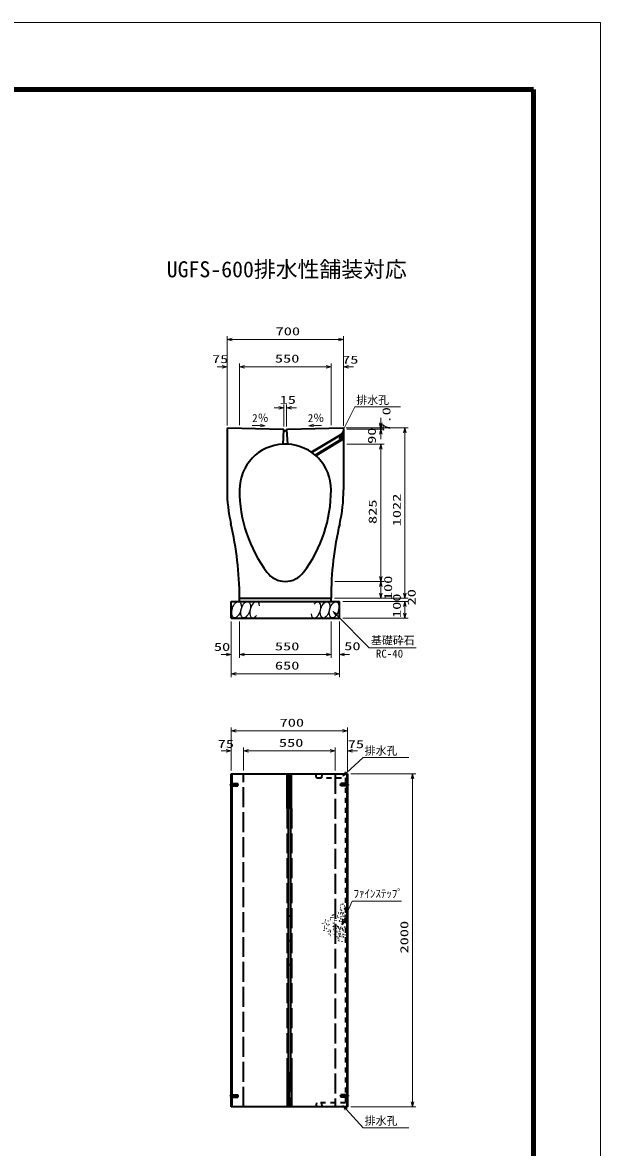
# Model space of a CAD drawing. Units: millimetres on the paper. Extents: x 0 to 841, y 0 to 594.
# Drawn here: x 667.4 to 841, y 256 to 594 of the extents above; entities that cross this region are included whole.
import ezdxf
from ezdxf.enums import TextEntityAlignment as Align

# ---------------------------------------------------------------- set-up
doc = ezdxf.new("R2010")
doc.units = ezdxf.units.MM
for name, pattern in [('DASHED', [7.5, 6, -1.5]), ('USER1', [18.5, 12, -1.5, 3.5, -1.5]), ('USER2', [3, 1.5, -1.5])]:
    doc.linetypes.add(name, pattern=pattern)
for name, color, linetype, lineweight in [('D-BMK（構造物基準線）', 2, 'USER1', 18), ('D-STR-DIM（寸法）', 7, 'Continuous', 13), ('D-STR-HTXT(基礎砕石-旗)', 7, 'Continuous', 13), ('D-STR-HTXT（WS-旗）', 7, 'Continuous', 13), ('D-STR-HTXT（旗上げ）', 7, 'Continuous', 13), ('D-STR-STRF(グリ)', 7, 'Continuous', 25), ('D-STR（構造物WS）', 1, 'Continuous', 35), ('D-STR（構造物）', 1, 'Continuous', 35), ('D-TTL-LINE（区切線）', 7, 'Continuous', 18), ('D-TTL（外枠）', 2, 'Continuous', 140)]:
    doc.layers.add(name, color=color, linetype=linetype, lineweight=lineweight)
doc.layers.add('D-STR-TXT(文字)', color=7, linetype='Continuous')
doc.styles.add('ＭＳ ゴシック', font='')
doc.styles.get('ＭＳ ゴシック').set_extended_font_data('MS Gothic')

# ---------------------------------------------------------------- blocks, each defined once
blk = doc.blocks.new('_Open30')
at = {"color": 7, "linetype": 'Continuous', "lineweight": 13}
for p, q in [((-1, 0.2679), (0, 0)), ((0, 0), (-1, -0.2679)), ((0, 0), (-1, 0))]:
    blk.add_line(p, q, dxfattribs=at)

msp = doc.modelspace()

# ---------------------------------------------------------------- linework, layer by layer
at = {"layer": 'D-BMK（構造物基準線）'}
for p, q in [((729.556, 364.982), (732.405, 364.982)), ((765.48, 364.982), (762.63, 364.982)), ((729.556, 271.482), (732.405, 271.482)), ((765.48, 271.482), (762.63, 271.482))]:
    msp.add_line(p, q, dxfattribs=at)
at = {"layer": 'D-STR-DIM（寸法）'}
for p, q in [((728.819, 491.564), (728.819, 499.772)), ((730.319, 498.772), (762.319, 498.772)), ((763.819, 491.564), (763.819, 499.772)), ((727.319, 490.564), (725.819, 490.564)), ((728.819, 472.932), (728.819, 491.564)), ((732.569, 473.107), (732.569, 491.564)), ((732.569, 473.017), (732.569, 491.564)), ((734.069, 490.564), (735.569, 490.564)), ((734.069, 490.564), (758.569, 490.564)), ((758.569, 490.564), (757.069, 490.564)), ((760.069, 473.107), (760.069, 491.564)), ((760.069, 473.027), (760.069, 491.564)), ((763.819, 472.844), (763.819, 491.564)), ((765.319, 490.564), (766.819, 490.564)), ((744.426, 478.183), (742.926, 478.183)), ((745.926, 472.59), (745.926, 479.183)), ((746.717, 472.574), (746.717, 479.183)), ((748.217, 478.183), (749.717, 478.183)), ((775.011, 473.677), (775.011, 475.177)), ((775.011, 473.344), (775.011, 474.844)), ((736.373, 472.944), (738.735, 472.897)), ((757.225, 472.926), (754.863, 472.879)), ((764.569, 472.177), (776.011, 472.177)), ((764.819, 471.844), (776.011, 471.844)), ((764.819, 471.844), (776.011, 471.844)), ((765.569, 472.177), (783.272, 472.177)), ((775.011, 470.344), (775.011, 468.844)), ((782.272, 422.576), (782.272, 470.677)), ((764.819, 467.327), (776.011, 467.327)), ((764.819, 467.327), (776.011, 467.327)), ((775.011, 427.577), (775.011, 465.827)), ((775.011, 465.827), (775.011, 464.327)), ((761.206, 426.077), (776.011, 426.077)), ((761.206, 426.077), (776.011, 426.077)), ((775.011, 422.576), (775.011, 424.577)), ((782.272, 422.576), (782.272, 424.076)), ((761.069, 421.076), (783.272, 421.076)), ((761.069, 421.076), (776.011, 421.076)), ((761.069, 421.076), (783.272, 421.076)), ((763.569, 420.076), (783.272, 420.076)), ((763.569, 420.076), (783.272, 420.076)), ((782.272, 416.576), (782.272, 418.576)), ((782.272, 418.576), (782.272, 417.076)), ((730.069, 414.076), (730.069, 403.109)), ((732.569, 414.076), (732.569, 403.109)), ((732.569, 414.076), (732.569, 403.109)), ((760.069, 414.076), (760.069, 403.109)), ((760.069, 414.076), (760.069, 403.109)), ((762.569, 414.076), (762.569, 403.109)), ((763.569, 415.076), (783.272, 415.076)), ((728.569, 404.109), (727.069, 404.109)), ((730.069, 403.109), (730.069, 397.336)), ((734.069, 404.109), (735.569, 404.109)), ((734.069, 404.109), (758.569, 404.109)), ((758.569, 404.109), (757.069, 404.109)), ((762.569, 403.109), (762.569, 397.336)), ((764.069, 404.109), (765.569, 404.109)), ((731.569, 398.336), (761.069, 398.336)), ((730.018, 376.129), (730.018, 382.179)), ((765.018, 376.129), (765.018, 382.179)), ((731.518, 381.179), (763.518, 381.179)), ((730.018, 369.232), (730.018, 376.129)), ((733.768, 369.232), (733.768, 376.129)), ((733.768, 369.232), (733.768, 376.129)), ((761.268, 369.232), (761.268, 376.129)), ((761.268, 369.232), (761.268, 376.129)), ((765.018, 369.202), (765.018, 376.129)), ((728.518, 375.129), (727.018, 375.129)), ((735.268, 375.129), (736.768, 375.129)), ((735.268, 375.129), (759.768, 375.129)), ((759.768, 375.129), (758.268, 375.129)), ((766.518, 375.129), (768.018, 375.129)), ((766.018, 368.232), (785.522, 368.232)), ((784.522, 269.732), (784.522, 366.732)), ((766.018, 268.232), (785.522, 268.232))]:
    msp.add_line(p, q, dxfattribs=at)
at = {"layer": 'D-STR-HTXT(基礎砕石-旗)'}
msp.add_lwpolyline([(785.613, 406.103), (771.509, 406.103), (761.786, 415.92)], dxfattribs=at)
at = {"layer": 'D-STR-HTXT（WS-旗）'}
for points in [[(780.946, 478.487), (767.157, 478.487), (763.117, 470.276)], [(783.472, 373.129), (769.684, 373.129), (764.726, 368.54)], [(783.472, 261.934), (769.684, 261.934), (764.636, 267.466)]]:
    msp.add_lwpolyline(points, dxfattribs=at)
at = {"layer": 'D-STR-HTXT（旗上げ）'}
msp.add_lwpolyline([(781.191, 330.02), (766.361, 330.02), (763.861, 324.27)], dxfattribs=at)
at = {"layer": 'D-STR-STRF(グリ)'}
for centre, major_axis in [((731.664, 417.6), (0.79, 2.421)), ((734.385, 417.6), (0.79, 2.421)), ((758.273, 417.519), (-0.771, -2.427)), ((760.994, 417.54), (-0.771, -2.427))]:
    msp.add_ellipse(centre, major_axis=major_axis, ratio=0.5139, dxfattribs=at)
for centre, major_axis in [((737.126, 417.6), (0.79, 2.421)), ((755.532, 417.497), (-0.771, -2.427))]:
    msp.add_ellipse(centre, major_axis=major_axis, ratio=0.5139, start_param=5.3575563, end_param=10.3750652, dxfattribs=at)
at = {"layer": 'D-STR（構造物WS）'}
for p, q in [((754.088, 464.921), (763.661, 470.665)), ((754.224, 464.827), (763.244, 470.239)), ((763.744, 470.582), (763.244, 470.282)), ((763.244, 470.282), (763.244, 469.082)), ((763.744, 470.582), (763.496, 470.829)), ((763.744, 470.582), (763.744, 468.782)), ((763.744, 469.082), (755.281, 464.004)), ((763.744, 468.79), (755.479, 463.831)), ((763.244, 469.082), (763.744, 469.082)), ((763.744, 468.782), (763.441, 468.607))]:
    msp.add_line(p, q, dxfattribs=at)
at = {"layer": 'D-STR（構造物WS）', "linetype": 'USER2'}
for p, q in [((755.669, 367.032), (755.511, 368.232)), ((755.669, 367.032), (764.443, 367.032)), ((757.271, 367.032), (757.418, 368.232)), ((764.443, 367.032), (764.443, 269.432)), ((755.669, 269.432), (755.511, 268.232)), ((764.443, 269.432), (755.669, 269.432)), ((757.418, 268.232), (757.271, 269.432))]:
    msp.add_line(p, q, dxfattribs=at)
at = {"layer": 'D-STR（構造物）'}
for p, q in [((728.819, 471.932), (729.069, 472.177)), ((728.819, 471.932), (728.819, 453.544)), ((729.069, 472.177), (745.694, 471.844)), ((745.926, 471.59), (745.694, 471.844)), ((745.694, 467.313), (745.926, 471.579)), ((746.172, 471.34), (746.317, 471.34)), ((746.462, 471.34), (746.317, 471.34)), ((746.712, 471.59), (746.944, 471.844)), ((746.712, 471.591), (746.944, 467.313)), ((746.944, 471.844), (763.569, 472.177)), ((763.819, 471.932), (763.569, 472.177)), ((763.819, 471.932), (763.819, 453.577)), ((730.069, 420.076), (762.569, 420.076)), ((730.069, 415.076), (730.069, 420.076)), ((732.569, 421.076), (760.069, 421.077)), ((732.569, 420.076), (732.569, 421.077)), ((760.069, 420.076), (760.069, 421.077)), ((762.569, 415.076), (762.569, 420.076)), ((730.069, 415.076), (762.569, 415.076)), ((730.018, 268.232), (730.018, 368.232)), ((730.018, 368.232), (765.018, 368.232)), ((730.268, 368.232), (730.268, 268.232)), ((746.893, 357.884), (746.893, 368.232)), ((746.893, 357.884), (746.893, 368.232)), ((747.393, 368.232), (747.518, 358.259)), ((747.643, 368.232), (747.518, 358.259)), ((748.143, 357.884), (748.143, 368.232)), ((764.768, 368.232), (764.768, 268.232)), ((765.018, 368.232), (765.018, 268.232)), ((747.143, 357.884), (747.143, 278.581)), ((747.893, 357.884), (747.893, 278.581)), ((762.786, 328.109), (762.839, 328.056)), ((762.839, 328.056), (762.892, 328.109)), ((762.9, 328.964), (762.973, 328.945)), ((763.526, 329.139), (763.583, 329.187)), ((763.583, 329.187), (763.631, 329.13)), ((764.101, 328.633), (764.176, 328.633)), ((764.449, 328.248), (764.502, 328.301)), ((764.502, 328.301), (764.555, 328.248)), ((747.893, 325.491), (746.643, 325.491)), ((759.805, 324.629), (759.88, 324.635)), ((760.114, 325.136), (760.134, 325.208)), ((760.587, 325.719), (760.534, 325.772)), ((760.562, 325.011), (760.627, 325.049)), ((760.587, 325.719), (760.64, 325.772)), ((761.003, 325.896), (760.965, 325.961)), ((761.378, 324.898), (761.353, 324.828)), ((761.968, 325.516), (761.91, 325.468)), ((762.132, 326.973), (762.125, 327.048)), ((762.153, 325.18), (762.214, 325.137)), ((762.214, 325.137), (762.171, 325.076)), ((762.42, 326.375), (762.35, 326.401)), ((762.796, 324.78), (762.87, 324.773)), ((762.879, 327.387), (762.814, 327.349)), ((762.833, 326.259), (762.864, 326.191)), ((763.049, 326.564), (762.988, 326.521)), ((763.049, 326.564), (763.092, 326.503)), ((763.16, 325.151), (763.235, 325.151)), ((763.179, 325.321), (763.166, 325.395)), ((763.266, 327.237), (763.192, 327.25)), ((763.404, 324.629), (763.332, 324.61)), ((763.483, 326.387), (763.545, 326.43)), ((763.592, 325.96), (763.517, 325.967)), ((763.545, 326.43), (763.588, 326.369)), ((763.566, 324.592), (763.628, 324.549)), ((763.628, 324.549), (763.585, 324.487)), ((763.605, 327.166), (763.631, 327.236)), ((763.814, 326.49), (763.882, 326.522)), ((763.936, 325.544), (763.887, 325.601)), ((764.047, 325.486), (763.985, 325.443)), ((764.085, 327.701), (764.012, 327.681)), ((764.09, 325.425), (764.047, 325.486)), ((764.065, 327.773), (764.085, 327.701)), ((764.202, 326.863), (764.215, 326.937)), ((764.215, 326.937), (764.289, 326.924)), ((764.247, 324.636), (764.321, 324.649)), ((764.338, 325.434), (764.264, 325.447)), ((764.321, 324.649), (764.334, 324.575)), ((764.325, 325.36), (764.338, 325.434)), ((764.329, 325.812), (764.367, 325.877)), ((764.367, 325.877), (764.432, 325.839)), ((764.397, 327.063), (764.458, 327.106)), ((764.458, 327.106), (764.501, 327.045)), ((757.521, 323.392), (757.502, 323.319)), ((757.938, 321.16), (757.919, 321.087)), ((757.974, 322.515), (758.049, 322.515)), ((758.078, 321.798), (758.02, 321.75)), ((758.204, 323.615), (758.147, 323.567)), ((758.252, 323.558), (758.204, 323.615)), ((758.361, 324.305), (758.287, 324.311)), ((758.797, 323.061), (758.722, 323.061)), ((758.742, 321.81), (758.807, 321.847)), ((758.807, 321.847), (758.77, 321.912)), ((759.176, 322.676), (759.123, 322.729)), ((759.326, 324.014), (759.333, 324.089)), ((759.545, 322.977), (759.576, 323.045)), ((759.637, 321.314), (759.618, 321.387)), ((759.821, 321.227), (759.756, 321.189)), ((759.821, 321.227), (759.859, 321.162)), ((760.58, 323.922), (760.612, 323.854)), ((760.682, 322.373), (760.682, 322.298)), ((760.757, 322.373), (760.682, 322.373)), ((760.818, 321.603), (760.889, 321.577)), ((760.855, 323.424), (760.913, 323.473)), ((760.913, 323.473), (760.961, 323.415)), ((761.07, 324.162), (760.995, 324.169)), ((761.15, 322.246), (761.131, 322.318)), ((761.431, 322.918), (761.506, 322.918)), ((761.533, 321.853), (761.465, 321.822)), ((761.506, 322.918), (761.506, 322.843)), ((761.565, 321.785), (761.533, 321.853)), ((761.629, 324.184), (761.561, 324.152)), ((761.629, 324.184), (761.598, 324.252)), ((761.831, 322.587), (761.778, 322.534)), ((762.11, 322.351), (762.053, 322.303)), ((762.11, 322.351), (762.159, 322.294)), ((762.317, 324.078), (762.269, 324.136)), ((762.295, 322.016), (762.357, 321.973)), ((762.357, 321.973), (762.314, 321.911)), ((762.569, 324.039), (762.504, 324.002)), ((762.532, 324.104), (762.569, 324.039)), ((762.69, 321.385), (762.615, 321.385)), ((763.013, 321.608), (762.938, 321.615)), ((763.01, 323.432), (762.972, 323.367)), ((763, 322.023), (763.058, 322.071)), ((763.058, 322.071), (763.009, 322.128)), ((763.173, 323.813), (763.246, 323.832)), ((763.246, 323.832), (763.226, 323.905)), ((763.433, 323.076), (763.42, 323.002)), ((763.547, 321.464), (763.474, 321.445)), ((763.567, 321.838), (763.494, 321.857)), ((763.547, 321.765), (763.567, 321.838)), ((763.566, 321.392), (763.547, 321.464)), ((763.687, 323.266), (763.626, 323.223)), ((763.687, 323.266), (763.73, 323.204)), ((763.733, 321.107), (763.79, 321.155)), ((763.79, 321.155), (763.742, 321.212)), ((764.128, 322.278), (764.189, 322.321)), ((764.189, 322.321), (764.232, 322.26)), ((764.377, 323.581), (764.303, 323.568)), ((764.39, 323.507), (764.377, 323.581)), ((764.481, 322.269), (764.468, 322.195)), ((764.619, 323.411), (764.558, 323.454)), ((764.576, 323.349), (764.619, 323.411)), ((746.893, 318.232), (747.643, 318.232)), ((759.183, 320.85), (759.157, 320.779)), ((759.402, 320.204), (759.434, 320.136)), ((759.925, 319.779), (759.983, 319.827)), ((759.945, 320.758), (759.998, 320.811)), ((759.983, 319.827), (760.031, 319.77)), ((760.562, 320.266), (760.581, 320.338)), ((761.082, 320.104), (761.088, 320.029)), ((761.607, 319.732), (761.607, 319.657)), ((761.723, 319.439), (761.67, 319.386)), ((761.863, 320.836), (761.795, 320.805)), ((761.895, 320.768), (761.863, 320.836)), ((762.152, 318.908), (762.078, 318.908)), ((762.137, 318.129), (762.105, 318.061)), ((762.141, 320.734), (762.116, 320.664)), ((762.152, 318.983), (762.152, 318.908)), ((762.483, 320.184), (762.411, 320.204)), ((762.502, 318.146), (762.449, 318.199)), ((762.449, 318.093), (762.502, 318.146)), ((762.464, 320.112), (762.483, 320.184)), ((762.636, 320.937), (762.563, 320.917)), ((762.616, 321.009), (762.636, 320.937)), ((762.707, 319.501), (762.649, 319.453)), ((762.707, 319.501), (762.659, 319.559)), ((762.797, 319.426), (762.797, 319.501)), ((762.904, 320.236), (762.851, 320.289)), ((762.851, 320.183), (762.904, 320.236)), ((762.957, 318.405), (763.01, 318.352)), ((763.22, 319.783), (763.153, 319.814)), ((763.161, 320.562), (763.236, 320.562)), ((763.259, 317.93), (763.327, 317.899)), ((763.327, 317.899), (763.295, 317.831)), ((763.328, 319.425), (763.403, 319.419)), ((763.403, 319.419), (763.396, 319.344)), ((763.673, 319.954), (763.601, 319.973)), ((763.673, 319.954), (763.654, 319.881)), ((763.896, 319.271), (763.839, 319.223)), ((763.848, 319.328), (763.896, 319.271)), ((764.257, 319.952), (764.264, 320.026)), ((764.363, 318.067), (764.37, 318.142)), ((764.453, 319.799), (764.405, 319.856)), ((764.486, 321.072), (764.48, 320.998)), ((764.502, 317.866), (764.56, 317.915)), ((764.56, 317.915), (764.511, 317.972)), ((764.586, 319.114), (764.592, 319.188)), ((746.643, 310.973), (747.893, 310.973)), ((746.893, 278.581), (746.893, 268.232)), ((747.393, 268.232), (747.518, 278.206)), ((747.393, 268.232), (747.518, 278.206)), ((747.643, 268.232), (747.518, 278.206)), ((747.643, 268.232), (747.518, 278.206)), ((748.143, 278.581), (748.143, 268.232)), ((765.018, 268.232), (730.018, 268.232))]:
    msp.add_line(p, q, dxfattribs=at)
at = {"layer": 'D-STR（構造物）', "linetype": 'DASHED'}
for p, q in [((730.018, 365.332), (732.018, 365.332)), ((732.018, 364.632), (732.018, 365.332)), ((733.768, 268.232), (733.768, 368.232)), ((747.143, 357.884), (747.143, 368.232)), ((747.893, 357.884), (747.893, 368.232)), ((761.268, 368.232), (761.268, 268.232)), ((763.018, 364.632), (763.018, 365.332)), ((765.018, 365.332), (763.018, 365.332)), ((730.018, 364.632), (732.018, 364.632)), ((765.018, 364.632), (763.018, 364.632)), ((746.893, 357.884), (746.893, 278.581)), ((748.143, 357.884), (748.143, 278.581)), ((747.143, 278.581), (747.143, 268.232)), ((747.893, 278.581), (747.893, 268.232)), ((730.018, 271.832), (732.018, 271.832)), ((730.018, 271.132), (732.018, 271.132)), ((732.018, 271.832), (732.018, 271.132)), ((765.018, 271.832), (763.018, 271.832)), ((763.018, 271.832), (763.018, 271.132)), ((765.018, 271.132), (763.018, 271.132))]:
    msp.add_line(p, q, dxfattribs=at)
at = {"layer": 'D-STR（構造物）'}
for centre, radius, start, end in [((746.172, 471.59), 0.25, 180, 270), ((746.462, 471.59), 0.25, 270, 0), ((746.319, 453.577), 13.75, 92.60498, 179.99998), ((746.318, 453.576), 13.75, 0.00066, 87.39321), ((773.819, 453.577), 45, 180, 193.07082), ((773.819, 453.577), 41.25, 180, 216.87), ((718.819, 453.577), 41.25, 323.12999, 0), ((718.819, 453.577), 45, 346.92918, 0), ((632.819, 420.841), 99.75, 0.13536, 13.0708), ((859.818, 420.841), 99.75, 166.92918, 179.86464), ((746.319, 432.952), 6.875, 216.86998, 323.12997), ((747.518, 357.884), 0.375, 0, 180), ((747.518, 278.581), 0.375, 180, 0)]:
    msp.add_arc(centre, radius, start, end, dxfattribs=at)
at = {"layer": 'D-STR（構造物）', "linetype": 'DASHED'}
for centre, radius, start, end in [((746.321, 453.509), 13.818, 87.41724, 92.60177), ((747.518, 357.884), 0.625, 0, 180), ((747.518, 278.581), 0.625, 180, 0)]:
    msp.add_arc(centre, radius, start, end, dxfattribs=at)
at = {"layer": 'D-TTL-LINE（区切線）'}
for p, q in [((841, 594), (0, 594)), ((841, 0), (841, 594))]:
    msp.add_line(p, q, dxfattribs=at)
at = {"layer": 'D-TTL（外枠）'}
for p, q in [((820.9, 573.9), (20.1, 573.9)), ((820.9, 20.1), (820.9, 573.9))]:
    msp.add_line(p, q, dxfattribs=at)

# ---------------------------------------------------------------- block references
at = {"layer": 'D-STR-DIM（寸法）', "xscale": 1.5, "yscale": 1.5}
for p, rotation in [((728.819, 498.772), 180), ((732.569, 490.564), 180), ((732.569, 490.564), 180), ((763.819, 490.564), 180), ((746.717, 478.183), 180), ((740.234, 472.867), 358.85424), ((753.364, 472.849), 181.14576), ((775.011, 472.177), 270), ((775.011, 471.844), 270), ((775.011, 471.844), 90), ((782.272, 472.177), 90), ((775.011, 467.327), 90), ((775.011, 467.327), 90), ((775.011, 426.077), 270), ((775.011, 426.077), 90), ((775.011, 421.076), 270), ((782.272, 421.076), 270), ((782.272, 421.076), 270), ((782.272, 420.076), 90), ((782.272, 420.076), 90), ((782.272, 415.076), 270), ((732.569, 404.109), 180), ((732.569, 404.109), 180), ((762.569, 404.109), 180), ((730.069, 398.336), 180), ((730.018, 381.179), 180), ((733.768, 375.129), 180), ((733.768, 375.129), 180), ((765.018, 375.129), 180), ((784.522, 368.232), 90), ((784.522, 268.232), 270)]:
    msp.add_blockref('_Open30', p, dxfattribs=dict(at, rotation=rotation))
for p in [(763.819, 498.772), (728.819, 490.564), (760.069, 490.564), (760.069, 490.564), (745.926, 478.183), (730.069, 404.109), (760.069, 404.109), (760.069, 404.109), (762.569, 398.336), (765.018, 381.179), (730.018, 375.129), (761.268, 375.129), (761.268, 375.129)]:
    msp.add_blockref('_Open30', p, dxfattribs=at)
at = {"layer": 'D-STR-HTXT(基礎砕石-旗)', "xscale": 1.5, "yscale": 1.5, "rotation": 134.72505}
msp.add_blockref('_Open30', (760.73, 416.986), dxfattribs=at)
at = {"layer": 'D-STR-HTXT（WS-旗）', "xscale": 1.5, "yscale": 1.5}
for p, rotation in [((762.454, 468.93), 243.798), ((763.625, 367.521), 222.78711), ((763.625, 268.574), 132.37661)]:
    msp.add_blockref('_Open30', p, dxfattribs=dict(at, rotation=rotation))
at = {"layer": 'D-STR-HTXT（旗上げ）', "xscale": 1.5, "yscale": 1.5, "rotation": 246.50838}
msp.add_blockref('_Open30', (763.264, 322.894), dxfattribs=at)

# ---------------------------------------------------------------- texts
at = {"layer": 'D-STR-DIM（寸法）', "style": 'ＭＳ ゴシック', "width": 1.5}
for s, p in [('700', (743.402, 499.31)), ('75', (724.3, 490.958)), ('550', (743.194, 491.101)), ('75', (763.384, 490.787)), ('15', (744.609, 478.721)), ('50', (724.871, 404.476)), ('550', (743.194, 404.647)), ('50', (764.021, 404.684)), ('650', (743.194, 398.873)), ('700', (744.601, 381.717)), ('550', (744.393, 375.666)), ('75', (725.999, 375.347)), ('75', (765.083, 375.253))]:
    msp.add_text(s, height=2.405, dxfattribs=at).set_placement(p, align=Align.BOTTOM_LEFT)
for s, p in [('7.0', (778.624, 471.075)), ('90', (774.245, 467.402)), ('825', (774.474, 443.322)), ('1022', (781.734, 442.63)), ('100', (779.12, 420.448)), ('20', (786.186, 418.858)), ('100', (781.734, 415.076)), ('2000', (783.984, 314.274))]:
    msp.add_text(s, height=2.405, rotation=90, dxfattribs=at).set_placement(p, align=Align.BOTTOM_LEFT)
at = {"layer": 'D-STR-DIM（寸法）', "style": 'ＭＳ ゴシック'}
for rotation, p in [(0.01, (736.381, 473.242)), (359.99, (753.081, 473.239))]:
    msp.add_text('2％', height=2.405, rotation=rotation, dxfattribs=at).set_placement(p, align=Align.BOTTOM_LEFT)
at = {"layer": 'D-STR-HTXT(基礎砕石-旗)', "style": 'ＭＳ ゴシック'}
for s, p in [('基礎砕石', (772.044, 406.44)), ('RC-40', (773.532, 402.453))]:
    msp.add_text(s, height=2.405, dxfattribs=at).set_placement(p, align=Align.BOTTOM_LEFT)
at = {"layer": 'D-STR-HTXT（WS-旗）', "style": 'ＭＳ ゴシック'}
for p in [(767.638, 478.639), (770.164, 373.28), (770.164, 262.086)]:
    msp.add_text('排水孔', height=2.405, dxfattribs=at).set_placement(p, align=Align.BOTTOM_LEFT)
at = {"layer": 'D-STR-HTXT（旗上げ）', "style": 'ＭＳ ゴシック'}
msp.add_text('ﾌｧｲﾝｽﾃｯﾌﾟ', height=2.405, dxfattribs=at).set_placement((766.84, 330.346), align=Align.BOTTOM_LEFT)
at = {"layer": 'D-STR-TXT(文字)', "style": 'ＭＳ ゴシック'}
msp.add_text('UGFS-600排水性舗装対応', height=4.811, dxfattribs=at).set_placement((710.701, 516.001), align=Align.BOTTOM_LEFT)

doc.saveas('drawing.dxf')
